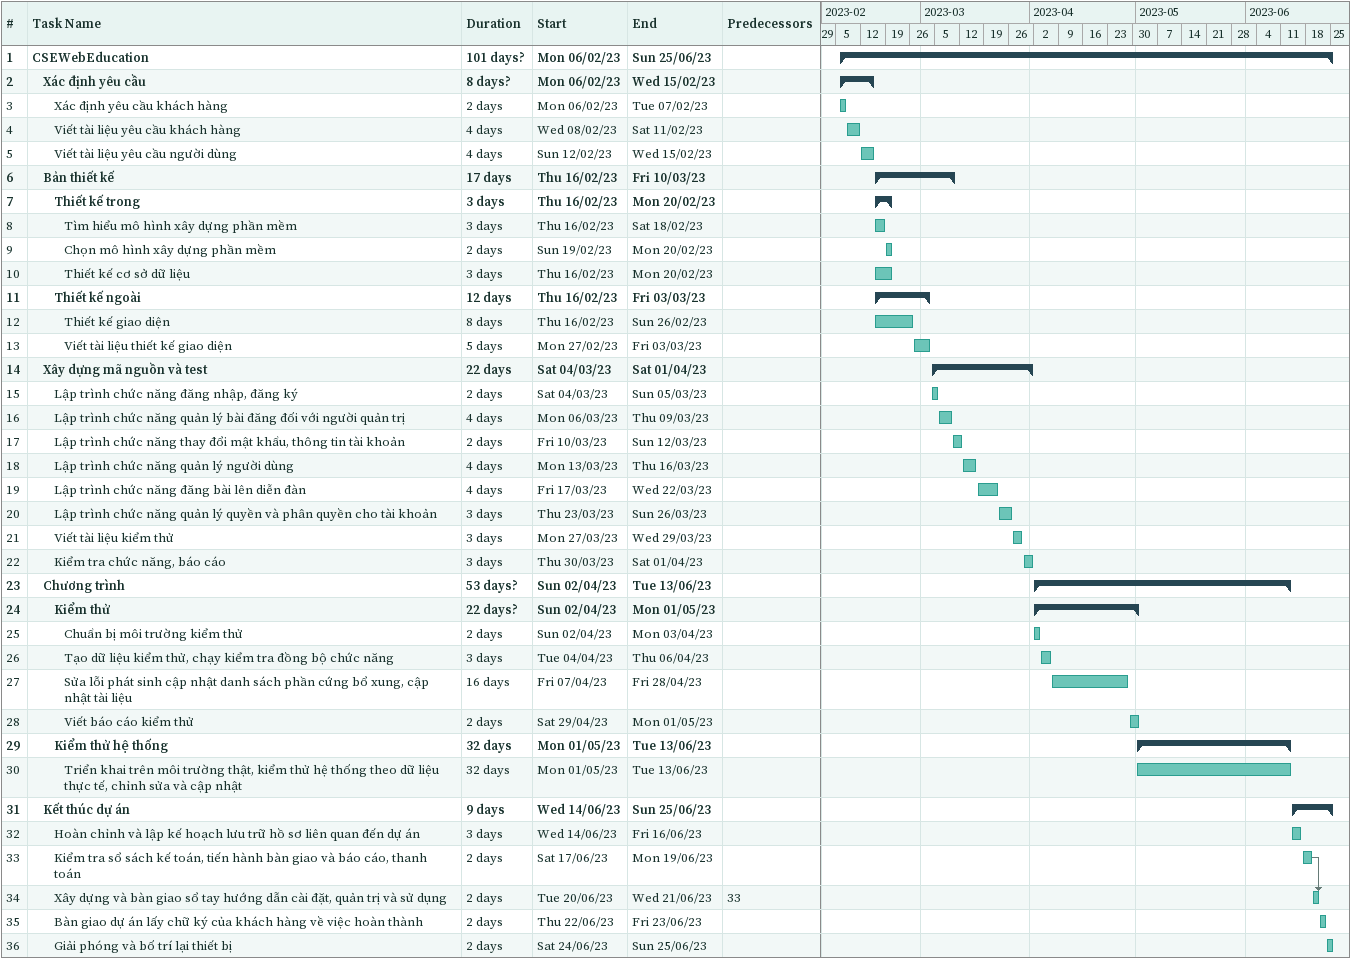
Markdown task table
| ID | Level | Task | Duration | Start | Finish | Predecessors |
|---|---|---|---|---|---|---|
| 1 | 1 | **CSEWebEducation** | 101d? | 2023-02-06 | 2023-06-25 |  |
| 2 | 2 | **Xác định yêu cầu** | 8d? | 2023-02-06 | 2023-02-15 |  |
| 3 | 3 | Xác định yêu cầu khách hàng | 2d | 2023-02-06 | 2023-02-07 |  |
| 4 | 3 | Viết tài liệu yêu cầu khách hàng | 4d | 2023-02-08 | 2023-02-11 |  |
| 5 | 3 | Viết tài liệu yêu cầu người dùng | 4d | 2023-02-12 | 2023-02-15 |  |
| 6 | 2 | **Bản thiết kế** | 17d | 2023-02-16 | 2023-03-10 |  |
| 7 | 3 | **Thiết kế trong** | 3d | 2023-02-16 | 2023-02-20 |  |
| 8 | 4 | Tìm hiểu mô hình xây dựng phần mềm | 3d | 2023-02-16 | 2023-02-18 |  |
| 9 | 4 | Chọn mô hình xây dựng phần mềm | 2d | 2023-02-19 | 2023-02-20 |  |
| 10 | 4 | Thiết kế cơ sở dữ liệu | 3d | 2023-02-16 | 2023-02-20 |  |
| 11 | 3 | **Thiết kế ngoài** | 12d | 2023-02-16 | 2023-03-03 |  |
| 12 | 4 | Thiết kế giao diện | 8d | 2023-02-16 | 2023-02-26 |  |
| 13 | 4 | Viết tài liệu thiết kế giao diện | 5d | 2023-02-27 | 2023-03-03 |  |
| 14 | 2 | **Xây dựng mã nguồn và test** | 22d | 2023-03-04 | 2023-04-01 |  |
| 15 | 3 | Lập trình chức năng đăng nhập, đăng ký | 2d | 2023-03-04 | 2023-03-05 |  |
| 16 | 3 | Lập trình chức năng quản lý bài đăng đối với người quản trị | 4d | 2023-03-06 | 2023-03-09 |  |
| 17 | 3 | Lập trình chức năng thay đổi mật khẩu, thông tin tài khoản | 2d | 2023-03-10 | 2023-03-12 |  |
| 18 | 3 | Lập trình chức năng quản lý người dùng | 4d | 2023-03-13 | 2023-03-16 |  |
| 19 | 3 | Lập trình chức năng đăng bài lên diễn đàn | 4d | 2023-03-17 | 2023-03-22 |  |
| 20 | 3 | Lập trình chức năng quản lý quyền và phân quyền cho tài khoản | 3d | 2023-03-23 | 2023-03-26 |  |
| 21 | 3 | Viết tài liệu kiểm thử | 3d | 2023-03-27 | 2023-03-29 |  |
| 22 | 3 | Kiểm tra chức năng, báo cáo | 3d | 2023-03-30 | 2023-04-01 |  |
| 23 | 2 | **Chương trình** | 53d? | 2023-04-02 | 2023-06-13 |  |
| 24 | 3 | **Kiểm thử** | 22d? | 2023-04-02 | 2023-05-01 |  |
| 25 | 4 | Chuẩn bị môi trường kiểm thử | 2d | 2023-04-02 | 2023-04-03 |  |
| 26 | 4 | Tạo dữ liệu kiểm thử, chạy kiểm tra đồng bộ chức năng | 3d | 2023-04-04 | 2023-04-06 |  |
| 27 | 4 | Sửa lỗi phát sinh cập nhật danh sách phần cứng bổ xung, cập nhật tài liệu | 16d | 2023-04-07 | 2023-04-28 |  |
| 28 | 4 | Viết báo cáo kiểm thử | 2d | 2023-04-29 | 2023-05-01 |  |
| 29 | 3 | **Kiểm thử hệ thống** | 32d | 2023-05-01 | 2023-06-13 |  |
| 30 | 4 | Triển khai trên môi trường thật, kiểm thử hệ thống theo dữ liệu thực tế, chỉnh sửa và cập nhật | 32d | 2023-05-01 | 2023-06-13 |  |
| 31 | 2 | **Kết thúc dự án** | 9d | 2023-06-14 | 2023-06-25 |  |
| 32 | 3 | Hoàn chỉnh và lập kế hoạch lưu trữ hồ sơ liên quan đến dự án | 3d | 2023-06-14 | 2023-06-16 |  |
| 33 | 3 | Kiểm tra sổ sách kế toán, tiến hành bàn giao và báo cáo, thanh toán | 2d | 2023-06-17 | 2023-06-19 |  |
| 34 | 3 | Xây dựng và bàn giao sổ tay hướng dẫn cài đặt, quản trị và sử dụng | 2d | 2023-06-20 | 2023-06-21 | 33 |
| 35 | 3 | Bàn giao dự án lấy chữ ký của khách hàng về việc hoàn thành | 2d | 2023-06-22 | 2023-06-23 |  |
| 36 | 3 | Giải phóng và bố trí lại thiết bị | 2d | 2023-06-24 | 2023-06-25 |  |
